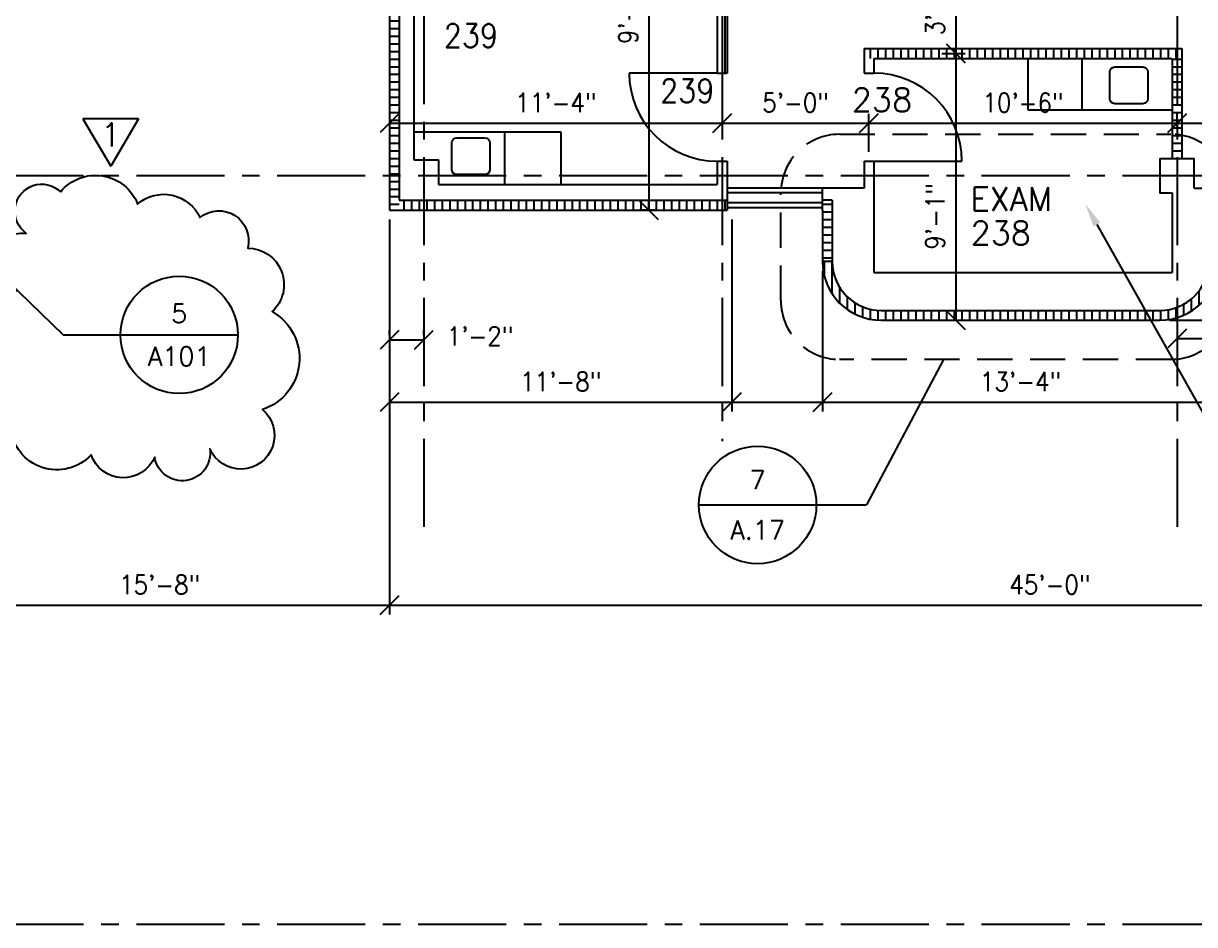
# Model space of a CAD drawing. Header units: inches. Extents: x 0 to 3828, y 0 to 2820.
# Drawn here: x 1839.3 to 2318.2, y 1168 to 1536.3 of the extents above; entities that cross this region are included whole.
import ezdxf
from ezdxf.enums import TextEntityAlignment as Align

# ---------------------------------------------------------------- set-up
doc = ezdxf.new("R2010")
doc.units = ezdxf.units.IN
doc.header["$LTSCALE"] = 28.8
doc.header["$MEASUREMENT"] = 0
doc.linetypes.add('CENTER', pattern=[2, 1.25, -0.25, 0.25, -0.25])
doc.linetypes.add('DASHED', pattern=[0.75, 0.5, -0.25])
for name, color, linetype in [('A-ANNO-DIMS', 1, 'Continuous'), ('A-ANNO-TEXT', 7, 'Continuous'), ('A-DOOR', 6, 'Continuous'), ('A-FLOR-FURN', 74, 'Continuous'), ('A-GLAZ', 5, 'Continuous'), ('A-GRID', 1, 'CENTER'), ('A-WALL', 4, 'Continuous'), ('A-WALL-PATT', 9, 'Continuous')]:
    doc.layers.add(name, color=color, linetype=linetype)
doc.styles.add('RS', font='romans.shx', dxfattribs={"width": 0.9})
doc.dimstyles.get("Standard").update_dxf_attribs({"dimtxt": 0.18, "dimasz": 0.18, "dimexe": 0.18, "dimexo": 0.0625, "dimgap": 0.09, "dimtad": 0, "dimtih": 1, "dimtoh": 1, "dimdec": 4, "dimzin": 0, "dimdsep": 46, "dimtxsty": 'Standard', "dimcen": 0.09, "dimadec": 0, "dimazin": 0, "dimtfac": 1, "dimtdec": 4, "dimtofl": 0, "dimtmove": 0, "dimatfit": 3, "dimfxl": 0, "dimtolj": 1, "dimtzin": 0, "dimarcsym": 0})
pattern_1 = [(0, (-655, -97), (1e-15, 3.125), [])]
pattern_2 = [(90, (-655, -97), (-3.125, 7e-16), [])]

# ---------------------------------------------------------------- blocks, each defined once
blk = doc.blocks.new('C012')
blk.add_line((0, 0), (-36, 0))
blk.add_arc((0, 0), 36, 180, 270)
blk = doc.blocks.new('C009')
for p, q in [((0, 0), (11.33, 19.24)), ((22.66, 0), (11.33, 19.24)), ((0, 0), (22.66, 0))]:
    blk.add_line(p, q)
blk = doc.blocks.new('_OBLIQUE')
at = {"color": 0, "linetype": 'ByBlock', "lineweight": -2}
blk.add_line((-0.5, -0.5), (0.5, 0.5), dxfattribs=at)
blk = doc.blocks.new('*D157')
at = {"layer": 'A-ANNO-DIMS', "color": 0}
for p, q in [((1989, 1456.16), (1989, 1294.66)), ((2529, 1456.16), (2529, 1294.66)), ((1989, 1298.5), (2529, 1298.5))]:
    blk.add_line(p, q, dxfattribs=at)
at = {"layer": 'Defpoints', "color": 0}
for p in [(1989, 1460), (2529, 1460), (2529, 1298.5)]:
    blk.add_point(p, dxfattribs=at)
at = {"layer": 'A-ANNO-DIMS', "color": 0, "xscale": 7.68, "yscale": 7.68, "zscale": 7.68, "rotation": 180}
blk.add_blockref('_OBLIQUE', (1989, 1298.5), dxfattribs=at)
at = {"layer": 'A-ANNO-DIMS', "color": 0, "xscale": 7.68, "yscale": 7.68, "zscale": 7.68}
blk.add_blockref('_OBLIQUE', (2529, 1298.5), dxfattribs=at)
at = {"layer": 'A-ANNO-DIMS', "color": 7, "insert": (2259, 1306.91), "char_height": 7.68, "attachment_point": 5, "style": 'RS'}
blk.add_mtext('\\A1;45\'-0"', dxfattribs=at)
blk = doc.blocks.new('*D22')
at = {"layer": 'A-ANNO-DIMS', "color": 0}
for p, q in [((2129, 1456.16), (2129, 1377.66)), ((1989, 1381.5), (2129, 1381.5))]:
    blk.add_line(p, q, dxfattribs=at)
at = {"layer": 'Defpoints', "color": 0}
for p in [(2129, 1460), (1989, 1381.5), (2129, 1381.5)]:
    blk.add_point(p, dxfattribs=at)
at = {"layer": 'A-ANNO-DIMS', "color": 0, "xscale": 7.68, "yscale": 7.68, "zscale": 7.68, "rotation": 180}
blk.add_blockref('_OBLIQUE', (1989, 1381.5), dxfattribs=at)
at = {"layer": 'A-ANNO-DIMS', "color": 0, "xscale": 7.68, "yscale": 7.68, "zscale": 7.68}
blk.add_blockref('_OBLIQUE', (2129, 1381.5), dxfattribs=at)
at = {"layer": 'A-ANNO-DIMS', "color": 7, "insert": (2059, 1389.91), "char_height": 7.68, "attachment_point": 5, "style": 'RS'}
blk.add_mtext('\\A1;11\'-8"', dxfattribs=at)
blk = doc.blocks.new('*D199')
at = {"layer": 'A-ANNO-DIMS', "color": 0}
for p, q in [((2129, 1456.16), (2129, 1377.66)), ((2166, 1435.16), (2166, 1377.66)), ((2129, 1381.5), (2166, 1381.5))]:
    blk.add_line(p, q, dxfattribs=at)
at = {"layer": 'Defpoints', "color": 0}
for p in [(2129, 1460), (2166, 1439), (2166, 1381.5)]:
    blk.add_point(p, dxfattribs=at)
at = {"layer": 'A-ANNO-DIMS', "color": 0, "xscale": 7.68, "yscale": 7.68, "zscale": 7.68, "rotation": 180}
blk.add_blockref('_OBLIQUE', (2129, 1381.5), dxfattribs=at)
at = {"layer": 'A-ANNO-DIMS', "color": 0, "xscale": 7.68, "yscale": 7.68, "zscale": 7.68}
blk.add_blockref('_OBLIQUE', (2166, 1381.5), dxfattribs=at)
blk = doc.blocks.new('*D200')
at = {"layer": 'A-ANNO-DIMS', "color": 0}
for p, q in [((2166, 1435.16), (2166, 1377.66)), ((2328, 1435.16), (2328, 1377.66)), ((2166, 1381.5), (2328, 1381.5))]:
    blk.add_line(p, q, dxfattribs=at)
at = {"layer": 'Defpoints', "color": 0}
for p in [(2166, 1439), (2328, 1439), (2328, 1381.5)]:
    blk.add_point(p, dxfattribs=at)
at = {"layer": 'A-ANNO-DIMS', "color": 0, "xscale": 7.68, "yscale": 7.68, "zscale": 7.68, "rotation": 180}
blk.add_blockref('_OBLIQUE', (2166, 1381.5), dxfattribs=at)
at = {"layer": 'A-ANNO-DIMS', "color": 0, "xscale": 7.68, "yscale": 7.68, "zscale": 7.68}
blk.add_blockref('_OBLIQUE', (2328, 1381.5), dxfattribs=at)
at = {"layer": 'A-ANNO-DIMS', "color": 7, "insert": (2247, 1389.91), "char_height": 7.68, "attachment_point": 5, "style": 'RS'}
blk.add_mtext('\\A1;13\'-4"', dxfattribs=at)
blk = doc.blocks.new('*D203')
at = {"layer": 'A-ANNO-DIMS', "color": 0}
blk.add_line((2311, 1407.5), (2328, 1407.5), dxfattribs=at)
at = {"layer": 'Defpoints', "color": 0}
for p in [(2311, 1407.5), (2328, 1407.5), (2328, 1407.5)]:
    blk.add_point(p, dxfattribs=at)
at = {"layer": 'A-ANNO-DIMS', "color": 0, "xscale": 7.68, "yscale": 7.68, "zscale": 7.68, "rotation": 180}
blk.add_blockref('_OBLIQUE', (2311, 1407.5), dxfattribs=at)
at = {"layer": 'A-ANNO-DIMS', "color": 0, "xscale": 7.68, "yscale": 7.68, "zscale": 7.68}
blk.add_blockref('_OBLIQUE', (2328, 1407.5), dxfattribs=at)
at = {"layer": 'A-ANNO-DIMS', "color": 7, "insert": (2348.5, 1409), "char_height": 7.68, "attachment_point": 5, "style": 'RS'}
blk.add_mtext('\\A1;1\'-5"', dxfattribs=at)
blk = doc.blocks.new('*D23')
at = {"layer": 'A-ANNO-DIMS', "color": 0}
for p, q in [((1989, 1408.84), (1989, 1410.84)), ((2003, 1408.84), (2003, 1410.84)), ((1989, 1407), (2003, 1407))]:
    blk.add_line(p, q, dxfattribs=at)
at = {"layer": 'Defpoints', "color": 0}
for p in [(1989, 1405), (2003, 1407), (2003, 1405)]:
    blk.add_point(p, dxfattribs=at)
at = {"layer": 'A-ANNO-DIMS', "color": 0, "xscale": 7.68, "yscale": 7.68, "zscale": 7.68, "rotation": 180}
blk.add_blockref('_OBLIQUE', (1989, 1407), dxfattribs=at)
at = {"layer": 'A-ANNO-DIMS', "color": 0, "xscale": 7.68, "yscale": 7.68, "zscale": 7.68}
blk.add_blockref('_OBLIQUE', (2003, 1407), dxfattribs=at)
at = {"layer": 'A-ANNO-DIMS', "color": 7, "insert": (2026, 1408.5), "char_height": 7.68, "attachment_point": 5, "style": 'RS'}
blk.add_mtext('\\A1;1\'-2"', dxfattribs=at)
blk = doc.blocks.new('*D190')
at = {"layer": 'A-ANNO-DIMS', "color": 0}
for p, q in [((2817.5, 1415), (2817.5, 1460)), ((2307.84, 1415), (2821.34, 1415))]:
    blk.add_line(p, q, dxfattribs=at)
at = {"layer": 'Defpoints', "color": 0}
for p in [(2817.5, 1460), (2817.5, 1460), (2304, 1415)]:
    blk.add_point(p, dxfattribs=at)
at = {"layer": 'A-ANNO-DIMS', "color": 0, "xscale": 7.68, "yscale": 7.68, "zscale": 7.68}
for p, rotation in [((2817.5, 1460), 90), ((2817.5, 1415), 270)]:
    blk.add_blockref('_OBLIQUE', p, dxfattribs=dict(at, rotation=rotation))
at = {"layer": 'A-ANNO-DIMS', "color": 7, "insert": (2809.09, 1437.5), "char_height": 7.68, "attachment_point": 5, "rotation": 90, "style": 'RS'}
blk.add_mtext('\\A1;3\'-9"', dxfattribs=at)
blk = doc.blocks.new('*D276')
at = {"layer": 'A-ANNO-DIMS', "color": 0}
for p, q in [((2099.66, 1572), (2091.16, 1572)), ((2095, 1572), (2095, 1460)), ((2097.16, 1460), (2091.16, 1460))]:
    blk.add_line(p, q, dxfattribs=at)
at = {"layer": 'Defpoints', "color": 0}
for p in [(2103.5, 1572), (2095, 1460), (2101, 1460)]:
    blk.add_point(p, dxfattribs=at)
at = {"layer": 'A-ANNO-DIMS', "color": 0, "xscale": 7.68, "yscale": 7.68, "zscale": 7.68}
for p, rotation in [((2095, 1572), 90), ((2095, 1460), 270)]:
    blk.add_blockref('_OBLIQUE', p, dxfattribs=dict(at, rotation=rotation))
at = {"layer": 'A-ANNO-DIMS', "color": 7, "insert": (2086.59, 1541.5), "char_height": 7.68, "attachment_point": 5, "rotation": 90, "style": 'RS'}
blk.add_mtext('\\A1;9\'-4"', dxfattribs=at)
blk = doc.blocks.new('*D63')
at = {"layer": 'A-ANNO-DIMS', "color": 0}
for p, q in [((2210.84, 1566), (2224.34, 1566)), ((2220.5, 1566), (2220.5, 1524)), ((2214.84, 1524), (2224.34, 1524))]:
    blk.add_line(p, q, dxfattribs=at)
at = {"layer": 'Defpoints', "color": 0}
for p in [(2207, 1566), (2211, 1524), (2220.5, 1524)]:
    blk.add_point(p, dxfattribs=at)
at = {"layer": 'A-ANNO-DIMS', "color": 0, "xscale": 7.68, "yscale": 7.68, "zscale": 7.68}
for p, rotation in [((2220.5, 1566), 90), ((2220.5, 1524), 270)]:
    blk.add_blockref('_OBLIQUE', p, dxfattribs=dict(at, rotation=rotation))
at = {"layer": 'A-ANNO-DIMS', "color": 7, "insert": (2212.09, 1545), "char_height": 7.68, "attachment_point": 5, "rotation": 90, "style": 'RS'}
blk.add_mtext('\\A1;3\'-6"', dxfattribs=at)
blk = doc.blocks.new('*D64')
at = {"layer": 'A-ANNO-DIMS', "color": 0}
for p, q in [((2214.84, 1524), (2224.34, 1524)), ((2220.5, 1524), (2220.5, 1415))]:
    blk.add_line(p, q, dxfattribs=at)
at = {"layer": 'Defpoints', "color": 0}
for p in [(2211, 1524), (2220.5, 1415), (2220.5, 1415)]:
    blk.add_point(p, dxfattribs=at)
at = {"layer": 'A-ANNO-DIMS', "color": 0, "xscale": 7.68, "yscale": 7.68, "zscale": 7.68}
for p, rotation in [((2220.5, 1524), 90), ((2220.5, 1415), 270)]:
    blk.add_blockref('_OBLIQUE', p, dxfattribs=dict(at, rotation=rotation))
at = {"layer": 'A-ANNO-DIMS', "color": 7, "insert": (2212.09, 1457.5), "char_height": 7.68, "attachment_point": 5, "rotation": 90, "style": 'RS'}
blk.add_mtext('\\A1;9\'-1"', dxfattribs=at)
blk = doc.blocks.new('*D288')
at = {"layer": 'A-ANNO-DIMS', "color": 0}
for p, q in [((2125, 1522.16), (2125, 1491.66)), ((1989, 1495.5), (2125, 1495.5)), ((1989, 1493.16), (1989, 1491.66))]:
    blk.add_line(p, q, dxfattribs=at)
at = {"layer": 'Defpoints', "color": 0}
for p in [(2125, 1526), (1989, 1497), (2125, 1495.5)]:
    blk.add_point(p, dxfattribs=at)
at = {"layer": 'A-ANNO-DIMS', "color": 0, "xscale": 7.68, "yscale": 7.68, "zscale": 7.68, "rotation": 180}
blk.add_blockref('_OBLIQUE', (1989, 1495.5), dxfattribs=at)
at = {"layer": 'A-ANNO-DIMS', "color": 0, "xscale": 7.68, "yscale": 7.68, "zscale": 7.68}
blk.add_blockref('_OBLIQUE', (2125, 1495.5), dxfattribs=at)
at = {"layer": 'A-ANNO-DIMS', "color": 7, "insert": (2057, 1503.91), "char_height": 7.68, "attachment_point": 5, "style": 'RS'}
blk.add_mtext('\\A1;11\'-4"', dxfattribs=at)
blk = doc.blocks.new('*D289')
at = {"layer": 'A-ANNO-DIMS', "color": 0}
for p, q in [((2125, 1522.16), (2125, 1491.66)), ((2185, 1483.84), (2185, 1499.34)), ((2125, 1495.5), (2185, 1495.5))]:
    blk.add_line(p, q, dxfattribs=at)
at = {"layer": 'Defpoints', "color": 0}
for p in [(2125, 1526), (2185, 1495.5), (2185, 1480)]:
    blk.add_point(p, dxfattribs=at)
at = {"layer": 'A-ANNO-DIMS', "color": 0, "xscale": 7.68, "yscale": 7.68, "zscale": 7.68, "rotation": 180}
blk.add_blockref('_OBLIQUE', (2125, 1495.5), dxfattribs=at)
at = {"layer": 'A-ANNO-DIMS', "color": 0, "xscale": 7.68, "yscale": 7.68, "zscale": 7.68}
blk.add_blockref('_OBLIQUE', (2185, 1495.5), dxfattribs=at)
at = {"layer": 'A-ANNO-DIMS', "color": 7, "insert": (2155, 1503.91), "char_height": 7.68, "attachment_point": 5, "style": 'RS'}
blk.add_mtext('\\A1;5\'-0"', dxfattribs=at)
blk = doc.blocks.new('*D290')
at = {"layer": 'A-ANNO-DIMS', "color": 0}
for p, q in [((2185, 1483.84), (2185, 1499.34)), ((2311, 1494.34), (2311, 1499.34)), ((2185, 1495.5), (2311, 1495.5))]:
    blk.add_line(p, q, dxfattribs=at)
at = {"layer": 'Defpoints', "color": 0}
for p in [(2311, 1495.5), (2311, 1490.5), (2185, 1480)]:
    blk.add_point(p, dxfattribs=at)
at = {"layer": 'A-ANNO-DIMS', "color": 0, "xscale": 7.68, "yscale": 7.68, "zscale": 7.68, "rotation": 180}
blk.add_blockref('_OBLIQUE', (2185, 1495.5), dxfattribs=at)
at = {"layer": 'A-ANNO-DIMS', "color": 0, "xscale": 7.68, "yscale": 7.68, "zscale": 7.68}
blk.add_blockref('_OBLIQUE', (2311, 1495.5), dxfattribs=at)
at = {"layer": 'A-ANNO-DIMS', "color": 7, "insert": (2248, 1503.91), "char_height": 7.68, "attachment_point": 5, "style": 'RS'}
blk.add_mtext('\\A1;10\'-6"', dxfattribs=at)
blk = doc.blocks.new('*D291')
at = {"layer": 'A-ANNO-DIMS', "color": 0}
for p, q in [((2311, 1494.34), (2311, 1499.34)), ((2371, 1495.34), (2371, 1499.34)), ((2311, 1495.5), (2371, 1495.5))]:
    blk.add_line(p, q, dxfattribs=at)
at = {"layer": 'Defpoints', "color": 0}
for p in [(2371, 1495.5), (2311, 1490.5), (2371, 1491.5)]:
    blk.add_point(p, dxfattribs=at)
at = {"layer": 'A-ANNO-DIMS', "color": 0, "xscale": 7.68, "yscale": 7.68, "zscale": 7.68, "rotation": 180}
blk.add_blockref('_OBLIQUE', (2311, 1495.5), dxfattribs=at)
at = {"layer": 'A-ANNO-DIMS', "color": 0, "xscale": 7.68, "yscale": 7.68, "zscale": 7.68}
blk.add_blockref('_OBLIQUE', (2371, 1495.5), dxfattribs=at)
at = {"layer": 'A-ANNO-DIMS', "color": 7, "insert": (2341, 1503.91), "char_height": 7.68, "attachment_point": 5, "style": 'RS'}
blk.add_mtext('\\A1;5\'-0"', dxfattribs=at)
blk = doc.blocks.new('*D318')
at = {"layer": 'A-ANNO-DIMS', "color": 0}
for p, q in [((1801, 1456.16), (1801, 1294.66)), ((1989, 1305.66), (1989, 1294.66)), ((1801, 1298.5), (1989, 1298.5))]:
    blk.add_line(p, q, dxfattribs=at)
at = {"layer": 'Defpoints', "color": 0}
for p in [(1801, 1460), (1989, 1309.5), (1989, 1298.5)]:
    blk.add_point(p, dxfattribs=at)
at = {"layer": 'A-ANNO-DIMS', "color": 0, "xscale": 7.68, "yscale": 7.68, "zscale": 7.68, "rotation": 180}
blk.add_blockref('_OBLIQUE', (1801, 1298.5), dxfattribs=at)
at = {"layer": 'A-ANNO-DIMS', "color": 0, "xscale": 7.68, "yscale": 7.68, "zscale": 7.68}
blk.add_blockref('_OBLIQUE', (1989, 1298.5), dxfattribs=at)
at = {"layer": 'A-ANNO-DIMS', "color": 7, "insert": (1895, 1306.91), "char_height": 7.68, "attachment_point": 5, "style": 'RS'}
blk.add_mtext('\\A1;15\'-8"', dxfattribs=at)

msp = doc.modelspace()

# ---------------------------------------------------------------- hatches: boundary and pattern name
at = {"layer": 'A-WALL-PATT'}
h = msp.add_hatch(dxfattribs=at)
h.set_pattern_fill('ANSI31', color=256, scale=25, angle=315, style=0)
h.set_pattern_definition(pattern_1)
h.paths.add_polyline_path([(1993, 1658), (1989, 1658), (1989, 1460), (1993, 1460)])
h = msp.add_hatch(dxfattribs=at)
h.set_pattern_fill('ANSI31', color=256, scale=25, angle=45, style=0)
h.set_pattern_definition(pattern_2)
h.paths.add_polyline_path([(2127, 1583.5), (2123, 1583.5), (2123, 1574), (1999, 1574), (1999, 1570), (2123, 1570), (2123, 1516), (2127, 1516)])
h = msp.add_hatch(dxfattribs=at)
h.set_pattern_fill('ANSI31', color=256, scale=25, angle=45, style=0)
h.set_pattern_definition(pattern_2)
h.paths.add_polyline_path([(2313, 1526), (2183, 1526), (2183, 1522), (2313, 1522)])
h = msp.add_hatch(dxfattribs=at)
h.set_pattern_fill('ANSI31', color=256, scale=25, angle=315, style=0)
h.set_pattern_definition(pattern_1)
h.paths.add_polyline_path([(2313, 1522), (2309, 1522), (2309, 1481), (2313, 1481)])
h = msp.add_hatch(dxfattribs=at)
h.set_pattern_fill('ANSI31', color=256, scale=25, angle=45, style=0)
h.set_pattern_definition(pattern_2)
h.paths.add_polyline_path([(2127, 1464), (1993, 1464), (1993, 1460), (2127, 1460)])
h = msp.add_hatch(dxfattribs=at)
h.set_pattern_fill('ANSI31', color=256, scale=25, angle=315, style=0)
h.set_pattern_definition(pattern_1)
h.paths.add_polyline_path([(2170, 1464), (2166, 1464), (2166, 1460), (2166, 1439), (2170, 1439)])
h = msp.add_hatch(dxfattribs=at)
h.set_pattern_fill('ANSI31', color=256, scale=25, angle=45, style=0)
h.set_pattern_definition(pattern_2)
h.paths.add_polyline_path([(2328, 1439), (2324, 1439, -0.414213562), (2304, 1419), (2190, 1419, -0.414213562), (2170, 1439), (2166, 1439, 0.414213562), (2190, 1415), (2304, 1415, 0.414213562)])

# ---------------------------------------------------------------- linework, layer by layer
at = {"layer": 'A-ANNO-TEXT'}
for p, q in [((1802.2132, 1460.7868), (1855.5, 1409)), ((2278.20272, 1454.13075), (2334.25256, 1354.38104)), ((1855.5, 1409), (1927, 1409)), ((2215.5, 1399), (2184, 1339.5)), ((2115.5, 1339.5), (2184, 1339.5))]:
    msp.add_line(p, q, dxfattribs=at)
at = {"layer": 'A-ANNO-TEXT', "linetype": 'DASHED'}
msp.add_lwpolyline([(2173, 1491), (2308.5, 1491, -0.414213562), (2332.5, 1467), (2332.5, 1423, -0.414213562), (2308.5, 1399), (2173, 1399, -0.414213562), (2149, 1423), (2149, 1467, -0.414213562)], format="xyb", close=True, dxfattribs=at)
at = {"layer": 'A-ANNO-TEXT'}
msp.add_lwpolyline([(1854.5, 1467.5, -0.570098402), (1886, 1462.5, -0.497055376), (1911.5, 1457, -0.725466708), (1931, 1444.5, -0.680857446), (1941, 1418.5, -0.653004541), (1937, 1378.5, -1.269375413), (1915.5, 1362.5, -1), (1893, 1359, -0.681543497), (1867, 1360, -0.645793571), (1834, 1371, -0.470057346), (1807, 1387, -0.682723857), (1832.5, 1400.5, -0.443969698), (1836.74696, 1427.22515, -0.981919045), (1840.5, 1450.5, -1.083691436), (1854.5, 1467.5, -2.470581935)], format="xyb", dxfattribs=at)
for centre in [(1903, 1409), (2139.5, 1339.5)]:
    msp.add_circle(centre, 24, dxfattribs=at)
msp.add_solid([(2276.80785, 1453.34696), (2279.5976, 1454.91453), (2273.5, 1462.5)], dxfattribs=at)
at = {"layer": 'A-FLOR-FURN'}
for p, q in [((2250, 1522), (2250, 1501)), ((2272, 1522), (2272, 1501)), ((2250, 1501), (2309, 1501)), ((1999, 1492), (2059, 1492)), ((2036, 1492), (2036, 1470.5)), ((2059, 1492), (2059, 1470.5))]:
    msp.add_line(p, q, dxfattribs=at)
for points in [[(2285.5, 1518.5), (2297, 1518.5, -0.414213562), (2299, 1516.5), (2299, 1505.5, -0.414213562), (2297, 1503.5), (2285.5, 1503.5, -0.414213562), (2283.5, 1505.5), (2283.5, 1516.5, -0.414213562)], [(2016.5, 1489.5), (2028, 1489.5, -0.414213562), (2030, 1487.5), (2030, 1476.5, -0.414213562), (2028, 1474.5), (2016.5, 1474.5, -0.414213562), (2014.5, 1476.5), (2014.5, 1487.5, -0.414213562)]]:
    msp.add_lwpolyline(points, format="xyb", close=True, dxfattribs=at)
at = {"layer": 'A-GLAZ'}
for p, q in [((2166, 1469), (2127, 1469)), ((2166, 1467), (2127, 1467)), ((2166, 1463), (2127, 1463)), ((2166, 1461), (2127, 1461))]:
    msp.add_line(p, q, dxfattribs=at)
at = {"layer": 'A-GRID'}
for p, q in [((2003, 2518.5), (2003, 1325.5)), ((2125, 2518.5), (2125, 1365.58064)), ((2311, 2518.5), (2311, 1325.5)), ((2785.5, 1474), (135.5, 1474)), ((2785.5, 1168), (135.5, 1168))]:
    msp.add_line(p, q, dxfattribs=at)
at = {"layer": 'A-WALL'}
for p, q in [((1989, 1658), (1989, 1460)), ((1993, 1654), (1993, 1464)), ((1999, 1654), (1999, 1480.5)), ((2127, 1583.72291), (2127, 1516)), ((2123, 1570), (2123, 1516)), ((2183, 1526), (2183, 1516)), ((2183, 1526), (2313, 1526)), ((2313, 1526), (2313, 1481)), ((2187, 1522), (2187, 1516)), ((2187, 1522), (2309, 1522)), ((2309, 1522), (2309, 1481)), ((2123, 1516), (2127, 1516)), ((2183, 1516), (2187, 1516)), ((1999, 1480.5), (2009, 1480.5)), ((2009, 1480.5), (2009, 1470.5)), ((2123, 1480), (2123, 1470.5)), ((2123, 1480), (2127, 1480)), ((2127, 1480), (2127, 1460)), ((2183, 1480), (2183, 1469)), ((2183, 1480), (2187, 1480)), ((2187, 1480), (2187, 1434.5)), ((2009, 1470.5), (2123, 1470.5)), ((2183, 1469), (2166, 1469)), ((2166, 1464), (2166, 1469)), ((2309, 1467), (2309, 1434.5)), ((2318, 1469), (2328, 1469)), ((1993, 1464), (2127, 1464)), ((2170, 1464), (2166, 1464)), ((2166, 1460), (2166, 1464)), ((2170, 1464), (2170, 1439)), ((1989, 1460), (2127, 1460)), ((2166, 1460), (2166, 1439)), ((2187, 1434.5), (2309, 1434.5)), ((2190, 1419), (2304, 1419)), ((2190, 1415), (2304, 1415))]:
    msp.add_line(p, q, dxfattribs=at)
msp.add_lwpolyline([(2318, 1469), (2318, 1481), (2304, 1481), (2304, 1467), (2309, 1467)], dxfattribs=at)
for centre, radius, start, end in [((2190, 1439), 24, 180, 270), ((2190, 1439), 20, 180, 270), ((2304, 1439), 20, 270, 0), ((2304, 1439), 24, 270, 0)]:
    msp.add_arc(centre, radius, start, end, dxfattribs=at)
at = {"layer": 'A-WALL-PATT'}
msp.add_line((2170, 1439), (2166, 1439), dxfattribs=at)

# ---------------------------------------------------------------- block references
at = {"layer": 'A-ANNO-TEXT', "rotation": 180}
msp.add_blockref('C009', (1886.32937, 1497.24257), dxfattribs=at)
at = {"layer": 'A-DOOR'}
msp.add_blockref('C012', (2123, 1516), dxfattribs=at)
at = {"layer": 'A-DOOR', "rotation": 180}
msp.add_blockref('C012', (2187, 1480), dxfattribs=at)

# ---------------------------------------------------------------- texts
at = {"layer": 'A-ANNO-TEXT', "style": 'RS', "width": 0.9}
for p in [(2011.18671, 1526.5), (2099.64476, 1503.92897)]:
    msp.add_text('239', height=9.6, dxfattribs=at).set_placement(p)
at = {"layer": 'A-ANNO-TEXT', "style": 'RS'}
for s, p in [('238', (2177.98391, 1500.28047)), ('EXAM', (2226.58339, 1459.71921)), ('238', (2226.58339, 1445.83664))]:
    msp.add_text(s, height=9.6, dxfattribs=at).set_placement(p)
for s, height, p in [('1', 9.6, (1875, 1490.82838)), ('5', 7.68, (1903, 1417.75)), ('A101', 7.68, (1903, 1400.25)), ('7', 7.68, (2139.5, 1349.75)), ('A.17', 7.68, (2139.5, 1329.25))]:
    msp.add_text(s, height=height, dxfattribs=at).set_placement(p, align=Align.MIDDLE)

# ---------------------------------------------------------------- dimensions: what is measured, and where the dimension line sits
at = {"layer": 'A-ANNO-DIMS'}
for base, p1, p2, picture, middle in [((2095, 1460), (2103.5, 1572), (2101, 1460), '*D276', (2086.58857, 1541.5)), ((2220.5, 1415), (2211, 1524), (2220.5, 1415), '*D64', (2212.08857, 1457.5))]:
    dim = msp.add_linear_dim(base=base, p1=p1, p2=p2, angle=90, dimstyle='Standard', override={"dimscale": 96, "dimtxt": 0.08, "dimasz": 0.08, "dimexe": 0.04, "dimexo": 0.04, "dimgap": 0.04, "dimtad": 1, "dimtih": 0, "dimtoh": 0, "dimzin": 3, "dimlunit": 4, "dimtxsty": 'RS', "dimblk": 'OBLIQUE', "dimclrt": 7, "dimtofl": 1, "dimtmove": 2}, dxfattribs=at)
    dim.commit()
    dim.dimension.update_dxf_attribs({"geometry": picture, "text_midpoint": middle, "dimtype": 160})
for base, p1, p2, picture, middle in [((2220.5, 1524), (2207, 1566), (2211, 1524), '*D63', (2212.08857, 1545)), ((2817.5, 1460), (2304, 1415), (2817.5, 1460), '*D190', (2809.08857, 1437.5))]:
    dim = msp.add_linear_dim(base=base, p1=p1, p2=p2, angle=90, dimstyle='Standard', override={"dimscale": 96, "dimtxt": 0.08, "dimasz": 0.08, "dimexe": 0.04, "dimexo": 0.04, "dimgap": 0.04, "dimtad": 1, "dimtih": 0, "dimtoh": 0, "dimzin": 3, "dimlunit": 4, "dimtxsty": 'RS', "dimblk": 'OBLIQUE', "dimclrt": 7, "dimtofl": 1, "dimtmove": 2}, dxfattribs=at)
    dim.commit()
    dim.dimension.update_dxf_attribs({"geometry": picture, "text_midpoint": middle})
for base, p1, p2, picture, middle in [((2125, 1495.5), (1989, 1497), (2125, 1526.00362), '*D288', (2057, 1503.91143)), ((2185, 1495.5), (2125, 1526.00362), (2185, 1480), '*D289', (2155, 1503.91143)), ((2311, 1495.5), (2185, 1480), (2311, 1490.5), '*D290', (2248, 1503.91143)), ((2371, 1495.5), (2311, 1490.5), (2371, 1491.5), '*D291', (2341, 1503.91143)), ((1989, 1298.5), (1801, 1460), (1989, 1309.5), '*D318', (1895, 1306.91143)), ((2529, 1298.5), (1989, 1460), (2529, 1460), '*D157', (2259, 1306.91143)), ((2129, 1381.5), (1989, 1381.5), (2129, 1460), '*D22', (2059, 1389.91143))]:
    dim = msp.add_linear_dim(base=base, p1=p1, p2=p2, dimstyle='Standard', override={"dimscale": 96, "dimtxt": 0.08, "dimasz": 0.08, "dimexe": 0.04, "dimexo": 0.04, "dimgap": 0.04, "dimtad": 1, "dimtih": 0, "dimtoh": 0, "dimzin": 3, "dimlunit": 4, "dimtxsty": 'RS', "dimblk": 'OBLIQUE', "dimclrt": 7, "dimtofl": 1, "dimtmove": 2}, dxfattribs=at)
    dim.commit()
    dim.dimension.update_dxf_attribs({"geometry": picture, "text_midpoint": middle})
for base, p1, p2, text, picture, middle in [((2166, 1381.5), (2129, 1460), (2166, 1439), ' ', '*D199', (2147.5, 1381.5)), ((2328, 1381.5), (2166, 1439), (2328, 1439), '13\'-4"', '*D200', (2247, 1389.91143))]:
    dim = msp.add_linear_dim(base=base, p1=p1, p2=p2, text=text, dimstyle='Standard', override={"dimscale": 96, "dimtxt": 0.08, "dimasz": 0.08, "dimexe": 0.04, "dimexo": 0.04, "dimgap": 0.04, "dimtad": 1, "dimtih": 0, "dimtoh": 0, "dimzin": 3, "dimlunit": 4, "dimtxsty": 'RS', "dimblk": 'OBLIQUE', "dimclrt": 7, "dimtofl": 1, "dimtmove": 2}, dxfattribs=at)
    dim.commit()
    dim.dimension.update_dxf_attribs({"geometry": picture, "text_midpoint": middle})
for base, p1, p2, picture, middle in [((2003, 1407), (1989, 1405), (2003, 1405), '*D23', (2026, 1408.5)), ((2328, 1407.5), (2311, 1407.5), (2328, 1407.5), '*D203', (2348.5, 1409))]:
    dim = msp.add_linear_dim(base=base, p1=p1, p2=p2, dimstyle='Standard', override={"dimscale": 96, "dimtxt": 0.08, "dimasz": 0.08, "dimexe": 0.04, "dimexo": 0.04, "dimgap": 0.04, "dimtad": 1, "dimtih": 0, "dimtoh": 0, "dimzin": 3, "dimlunit": 4, "dimtxsty": 'RS', "dimblk": 'OBLIQUE', "dimclrt": 7, "dimtofl": 1, "dimtmove": 2}, dxfattribs=at)
    dim.commit()
    dim.dimension.update_dxf_attribs({"geometry": picture, "text_midpoint": middle, "dimtype": 160})

doc.saveas('drawing.dxf')
